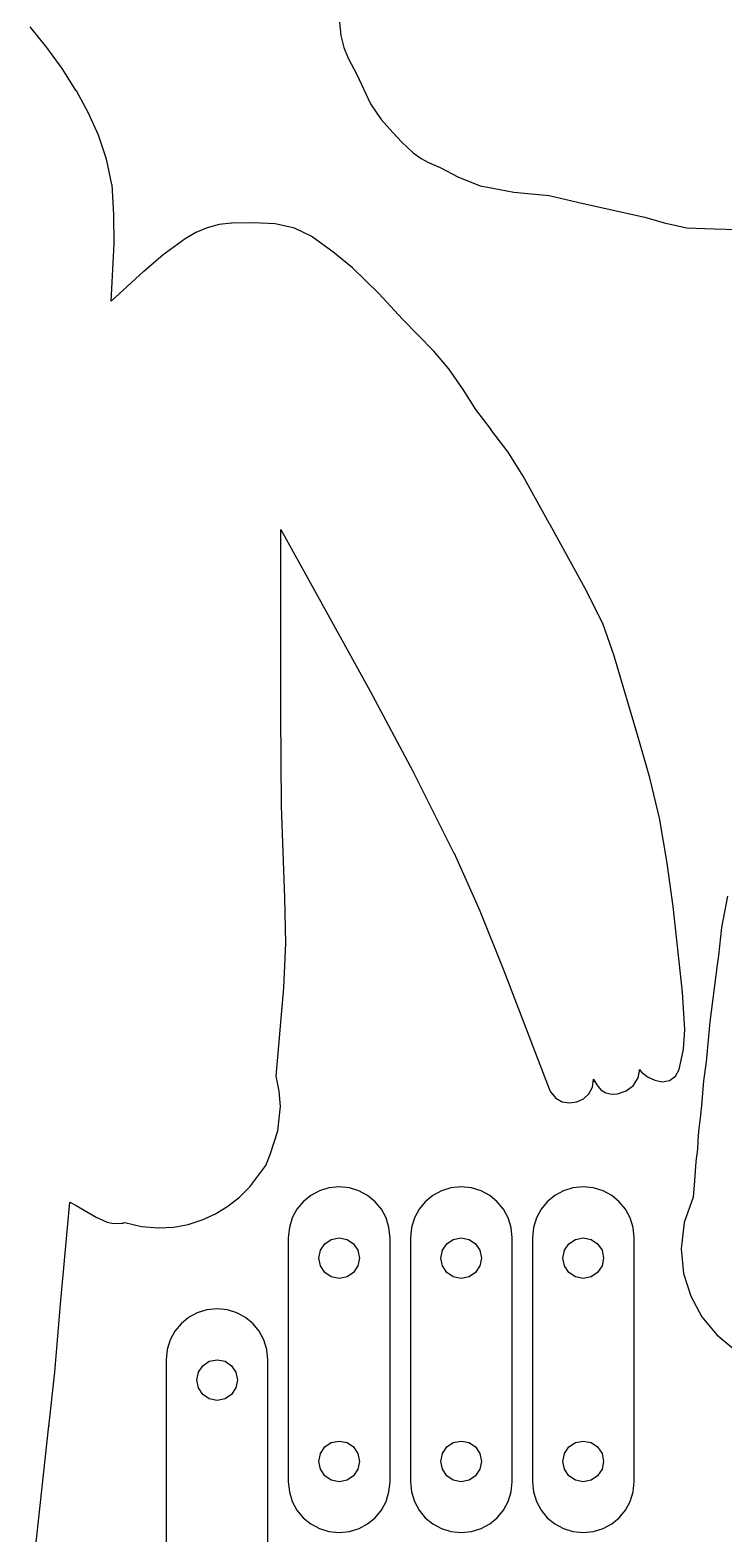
# Model space of a CAD drawing. Extents: x -2300 to 2026, y -6513 to 1502.
# Drawn here: x -2086.8 to -2018.6, y -3689.8 to -3541.9 of the extents above; entities that cross this region are included whole.
import ezdxf

# ---------------------------------------------------------------- set-up
doc = ezdxf.new("R2010")
doc.units = 0

msp = doc.modelspace()

# ---------------------------------------------------------------- linework, layer by layer
at = {"layer": 'Layer 1'}
for p, q in [((-2085.185931, -3543.584305), (-2086.82776, -3541.582882)), ((-2056.397591, -3541.120401), (-2056.290107, -3542.408811)), ((-2056.290107, -3542.408811), (-2055.991536, -3543.600337)), ((-2083.673087, -3545.680304), (-2085.185931, -3543.584305)), ((-2055.991536, -3543.600337), (-2055.559545, -3544.634584)), ((-2055.559545, -3544.634584), (-2054.689167, -3546.271081)), ((-2082.289836, -3547.859034), (-2083.673087, -3545.680304)), ((-2054.689167, -3546.271081), (-2053.360557, -3549.127721)), ((-2082.281581, -3547.87385), (-2082.289836, -3547.859034)), ((-2081.12697, -3549.990991), (-2082.281581, -3547.87385)), ((-2053.360557, -3549.127721), (-2052.296533, -3550.684285)), ((-2080.11008, -3552.226579), (-2081.12697, -3549.990991)), ((-2052.296533, -3550.684285), (-2051.149327, -3551.966371)), ((-2079.303671, -3554.583807), (-2080.11008, -3552.226579)), ((-2051.149327, -3551.966371), (-2050.273058, -3552.921963)), ((-2050.273058, -3552.921963), (-2049.170657, -3553.978681)), ((-2078.780501, -3557.06587), (-2079.303671, -3554.583807)), ((-2049.170657, -3553.978681), (-2048.384018, -3554.535562)), ((-2048.384018, -3554.535562), (-2047.650938, -3554.913612)), ((-2047.650938, -3554.913612), (-2046.507247, -3555.397691)), ((-2046.507247, -3555.397691), (-2044.757283, -3556.337249)), ((-2044.757283, -3556.337249), (-2042.583997, -3557.199181)), ((-2078.772246, -3557.127888), (-2078.780501, -3557.06587)), ((-2078.581635, -3560.036902), (-2078.772246, -3557.127888)), ((-2042.583997, -3557.199181), (-2041.326697, -3557.448735)), ((-2041.326697, -3557.448735), (-2039.258617, -3557.847514)), ((-2039.258617, -3557.847514), (-2035.783377, -3558.17729)), ((-2035.783377, -3558.17729), (-2032.434757, -3558.937383)), ((-2032.434757, -3558.937383), (-2026.395867, -3560.281043)), ((-2078.576503, -3562.907315), (-2078.581635, -3560.036902)), ((-2068.230691, -3561.027497), (-2069.403563, -3561.340498)), ((-2067.026204, -3560.870388), (-2068.230691, -3561.027497)), ((-2066.961095, -3560.868272), (-2067.026204, -3560.870388)), ((-2064.898573, -3560.837739), (-2066.961095, -3560.868272)), ((-2062.720025, -3560.961828), (-2064.898573, -3560.837739)), ((-2060.843464, -3561.370056), (-2062.720025, -3560.961828)), ((-2026.395867, -3560.281043), (-2024.500528, -3560.849525)), ((-2024.500528, -3560.849525), (-2022.250387, -3561.326883)), ((-2071.585614, -3562.423378), (-2073.733858, -3564.01413)), ((-2070.527607, -3561.806691), (-2071.585614, -3562.423378)), ((-2069.403563, -3561.340498), (-2070.527607, -3561.806691)), ((-2059.129555, -3562.207698), (-2060.843464, -3561.370056)), ((-2059.105785, -3562.224631), (-2059.129555, -3562.207698)), ((-2057.066596, -3563.698725), (-2059.105785, -3562.224631)), ((-2022.250387, -3561.326883), (-2019.574587, -3561.424673)), ((-2019.574587, -3561.424673), (-2017.237267, -3561.510398)), ((-2078.863199, -3568.541788), (-2078.576503, -3562.907315)), ((-2073.733858, -3564.01413), (-2075.640144, -3565.623128)), ((-2055.144265, -3565.288071), (-2057.066596, -3563.698725)), ((-2075.640144, -3565.623128), (-2075.665459, -3565.644718)), ((-2052.555688, -3567.792159), (-2055.144265, -3565.288071)), ((-2075.665459, -3565.644718), (-2078.863199, -3568.541788)), ((-2050.200915, -3570.314501), (-2052.555688, -3567.792159)), ((-2047.137849, -3573.467769), (-2050.200915, -3570.314501)), ((-2045.650486, -3575.218284), (-2047.137849, -3573.467769)), ((-2044.297915, -3577.161261), (-2045.650486, -3575.218284)), ((-2044.246756, -3577.250161), (-2044.297915, -3577.161261)), ((-2042.999471, -3579.219689), (-2044.246756, -3577.250161)), ((-2041.494996, -3581.188421), (-2042.999471, -3579.219689)), ((-2039.832999, -3583.423779), (-2041.513199, -3581.166196)), ((-2041.513199, -3581.166196), (-2041.494996, -3581.188421)), ((-2038.355688, -3585.759506), (-2039.832999, -3583.423779)), ((-2035.744559, -3590.469336), (-2038.355688, -3585.759506)), ((-2035.725932, -3590.502991), (-2035.744559, -3590.469336)), ((-2032.069322, -3597.199261), (-2035.725932, -3590.502991)), ((-2062.180425, -3609.211218), (-2062.174594, -3591.037143)), ((-2062.174594, -3591.037143), (-2053.415314, -3606.84633)), ((-2030.515581, -3600.279711), (-2032.098257, -3597.149096)), ((-2032.098257, -3597.149096), (-2032.069322, -3597.199261)), ((-2029.367677, -3603.551776), (-2030.515581, -3600.279711)), ((-2029.361539, -3603.575483), (-2029.367677, -3603.551776)), ((-2027.047246, -3611.455025), (-2029.361539, -3603.575483)), ((-2053.415314, -3606.84633), (-2049.187836, -3614.808154)), ((-2062.115521, -3618.243693), (-2062.180425, -3609.211218)), ((-2025.907772, -3615.466893), (-2027.047246, -3611.455025)), ((-2049.187836, -3614.808154), (-2045.151394, -3622.852243)), ((-2024.914799, -3619.562583), (-2025.907772, -3615.466893)), ((-2061.775667, -3627.264843), (-2062.115521, -3618.243693)), ((-2024.909719, -3619.589041), (-2024.914799, -3619.562583)), ((-2024.17589, -3623.848231), (-2024.909719, -3619.589041)), ((-2045.151394, -3622.852243), (-2045.149277, -3622.856476)), ((-2045.149277, -3622.856476), (-2042.623931, -3628.547818)), ((-2023.609946, -3628.102297), (-2024.17589, -3623.848231)), ((-2061.68971, -3631.711579), (-2061.775667, -3627.264843)), ((-2018.248655, -3627.09921), (-2018.848516, -3630.16202)), ((-2042.623931, -3628.547818), (-2040.26689, -3634.331119)), ((-2022.686079, -3636.547041), (-2023.609946, -3628.102297)), ((-2018.848516, -3630.16202), (-2019.132148, -3632.92151)), ((-2061.879342, -3636.119213), (-2061.68971, -3631.711579)), ((-2019.132148, -3632.92151), (-2019.285183, -3633.840352)), ((-2040.26689, -3634.331119), (-2035.808267, -3646.062276)), ((-2019.285183, -3633.840352), (-2020.007176, -3639.452892)), ((-2062.623156, -3644.810443), (-2061.879342, -3636.119213)), ((-2022.683539, -3636.561858), (-2022.686079, -3636.547041)), ((-2022.453328, -3640.221378), (-2022.683539, -3636.561858)), ((-2020.007176, -3639.452892), (-2020.35706, -3643.408722)), ((-2022.583851, -3642.159059), (-2022.453328, -3640.221378)), ((-2023.012722, -3644.135058), (-2022.583851, -3642.159059)), ((-2020.35706, -3643.408722), (-2020.627781, -3645.260802)), ((-2062.329247, -3646.284515), (-2062.623156, -3644.810443)), ((-2031.537445, -3645.898373), (-2031.417853, -3645.1083)), ((-2031.410022, -3645.123117), (-2031.418912, -3645.375211)), ((-2031.418912, -3645.375211), (-2031.393575, -3645.152115)), ((-2031.417853, -3645.1083), (-2031.410022, -3645.123117)), ((-2031.393575, -3645.152115), (-2031.097475, -3645.666252)), ((-2027.547308, -3645.738007), (-2027.028316, -3644.960135)), ((-2027.028316, -3644.960135), (-2026.910659, -3644.325137)), ((-2026.910659, -3644.325137), (-2026.919973, -3644.144374)), ((-2026.919973, -3644.144374), (-2026.699311, -3644.418693)), ((-2026.699311, -3644.418693), (-2026.065752, -3644.912721)), ((-2026.065752, -3644.912721), (-2025.415662, -3645.210958)), ((-2025.415662, -3645.210958), (-2024.67831, -3645.371222)), ((-2024.67831, -3645.371222), (-2023.970297, -3645.217678)), ((-2023.970297, -3645.217678), (-2023.384232, -3644.791799)), ((-2023.384232, -3644.791799), (-2023.012722, -3644.135058)), ((-2020.627781, -3645.260802), (-2020.824207, -3647.686492)), ((-2062.223171, -3647.782873), (-2062.329247, -3646.284515)), ((-2035.808267, -3646.062276), (-2035.677013, -3646.33723)), ((-2035.677013, -3646.33723), (-2035.150925, -3646.956425)), ((-2035.150925, -3646.956425), (-2034.503288, -3647.315858)), ((-2032.429823, -3647.03038), (-2031.894725, -3646.545559)), ((-2031.894725, -3646.545559), (-2031.537445, -3645.898373)), ((-2031.097475, -3645.666252), (-2030.719411, -3646.133531)), ((-2030.719411, -3646.133531), (-2030.205536, -3646.445395)), ((-2030.205536, -3646.445395), (-2029.628134, -3646.572209)), ((-2029.628134, -3646.572209), (-2029.072931, -3646.544402)), ((-2029.072931, -3646.544402), (-2028.235646, -3646.255742)), ((-2028.235646, -3646.255742), (-2027.730251, -3645.889983)), ((-2027.730251, -3645.889983), (-2027.547308, -3645.738007)), ((-2062.476065, -3650.194088), (-2062.223171, -3647.782873)), ((-2034.503288, -3647.315858), (-2033.793977, -3647.435009)), ((-2033.793977, -3647.435009), (-2033.082865, -3647.333356)), ((-2033.082865, -3647.333356), (-2032.429823, -3647.03038)), ((-2020.824207, -3647.686492), (-2020.907815, -3648.608932)), ((-2020.957133, -3648.913307), (-2021.103394, -3650.201087)), ((-2020.916282, -3648.64047), (-2020.957133, -3648.913307)), ((-2020.907815, -3648.608932), (-2020.916282, -3648.64047)), ((-2063.210191, -3652.504503), (-2062.476065, -3650.194088)), ((-2021.189331, -3651.235711), (-2021.220869, -3651.999402)), ((-2021.185097, -3651.169459), (-2021.189331, -3651.235711)), ((-2021.103394, -3650.201087), (-2021.185097, -3651.169459)), ((-2063.644132, -3653.601806), (-2063.210191, -3652.504503)), ((-2021.220869, -3651.999402), (-2021.385545, -3653.212252)), ((-2064.327451, -3654.522103), (-2063.644132, -3653.601806)), ((-2021.385545, -3653.212252), (-2021.519953, -3655.114492)), ((-2066.249814, -3656.708894), (-2065.227169, -3655.6799)), ((-2065.227169, -3655.6799), (-2064.327451, -3654.522103)), ((-2057.450143, -3655.801235), (-2058.389872, -3656.091734)), ((-2056.44, -3655.7), (-2057.450143, -3655.801235)), ((-2056.44019, -3655.70003), (-2056.44, -3655.7)), ((-2055.430048, -3655.801265), (-2056.44019, -3655.70003)), ((-2054.490321, -3656.091764), (-2055.430048, -3655.801265)), ((-2045.450143, -3655.801235), (-2046.389872, -3656.091734)), ((-2044.44, -3655.7), (-2045.450143, -3655.801235)), ((-2044.44019, -3655.70003), (-2044.44, -3655.7)), ((-2043.430048, -3655.801265), (-2044.44019, -3655.70003)), ((-2042.490321, -3656.091764), (-2043.430048, -3655.801265)), ((-2033.450149, -3655.801235), (-2034.389884, -3656.091734)), ((-2032.44, -3655.7), (-2033.450149, -3655.801235)), ((-2032.44019, -3655.70003), (-2032.44, -3655.7)), ((-2031.430048, -3655.801265), (-2032.44019, -3655.70003)), ((-2030.490321, -3656.091764), (-2031.430048, -3655.801265)), ((-2021.519953, -3655.114492), (-2021.650763, -3656.712782)), ((-2083.838861, -3667.226763), (-2082.918008, -3657.208563)), ((-2082.918008, -3657.208563), (-2082.282375, -3657.535799)), ((-2067.381348, -3657.601269), (-2066.249814, -3656.708894)), ((-2059.978851, -3657.161288), (-2060.588481, -3657.900725)), ((-2059.239378, -3656.551688), (-2059.978851, -3657.161288)), ((-2058.389872, -3656.091734), (-2059.239378, -3656.551688)), ((-2053.640818, -3656.551718), (-2054.490321, -3656.091764)), ((-2052.901349, -3657.161318), (-2053.640818, -3656.551718)), ((-2052.291723, -3657.900755), (-2052.901349, -3657.161318)), ((-2047.978851, -3657.161288), (-2048.588481, -3657.900725)), ((-2047.239378, -3656.551688), (-2047.978851, -3657.161288)), ((-2046.389872, -3656.091734), (-2047.239378, -3656.551688)), ((-2041.640818, -3656.551718), (-2042.490321, -3656.091764)), ((-2040.901349, -3657.161318), (-2041.640818, -3656.551718)), ((-2040.291723, -3657.900755), (-2040.901349, -3657.161318)), ((-2035.978869, -3657.161288), (-2036.5885, -3657.900725)), ((-2035.239394, -3656.551688), (-2035.978869, -3657.161288)), ((-2034.389884, -3656.091734), (-2035.239394, -3656.551688)), ((-2029.640818, -3656.551718), (-2030.490321, -3656.091764)), ((-2028.901349, -3657.161318), (-2029.640818, -3656.551718)), ((-2028.291723, -3657.900755), (-2028.901349, -3657.161318)), ((-2021.650763, -3656.712782), (-2022.520261, -3659.186598)), ((-2082.282375, -3657.535799), (-2080.327475, -3658.658689)), ((-2080.327475, -3658.658689), (-2079.254372, -3659.151077)), ((-2069.914937, -3658.944898), (-2068.607735, -3658.349209)), ((-2068.607735, -3658.349209), (-2067.381348, -3657.601269)), ((-2061.048457, -3658.75019), (-2061.33897, -3659.689875)), ((-2060.588481, -3657.900725), (-2061.048457, -3658.75019)), ((-2051.83175, -3658.75022), (-2052.291723, -3657.900755)), ((-2051.541239, -3659.689905), (-2051.83175, -3658.75022)), ((-2049.048457, -3658.75019), (-2049.33897, -3659.689875)), ((-2048.588481, -3657.900725), (-2049.048457, -3658.75019)), ((-2039.83175, -3658.75022), (-2040.291723, -3657.900755)), ((-2039.541239, -3659.689905), (-2039.83175, -3658.75022)), ((-2037.048477, -3658.75019), (-2037.33899, -3659.689875)), ((-2036.5885, -3657.900725), (-2037.048477, -3658.75019)), ((-2027.83175, -3658.75022), (-2028.291723, -3657.900755)), ((-2027.541239, -3659.689905), (-2027.83175, -3658.75022)), ((-2079.254372, -3659.151077), (-2078.612214, -3659.287635)), ((-2078.612214, -3659.287635), (-2077.835635, -3659.274214)), ((-2077.835635, -3659.274214), (-2077.697142, -3659.251354)), ((-2077.697142, -3659.251354), (-2077.520401, -3659.208598)), ((-2077.520401, -3659.208598), (-2075.876092, -3659.592322)), ((-2075.876092, -3659.592322), (-2074.195041, -3659.740303)), ((-2074.195041, -3659.740303), (-2074.181071, -3659.740303)), ((-2074.181071, -3659.740303), (-2072.715642, -3659.648261)), ((-2072.715642, -3659.648261), (-2071.288919, -3659.380521)), ((-2071.288919, -3659.380521), (-2069.914937, -3658.944898)), ((-2061.33897, -3659.689875), (-2061.44021, -3660.69997)), ((-2051.44, -3660.7), (-2051.541239, -3659.689905)), ((-2049.33897, -3659.689875), (-2049.44021, -3660.69997)), ((-2039.44, -3660.7), (-2039.541239, -3659.689905)), ((-2037.33899, -3659.689875), (-2037.44023, -3660.69997)), ((-2027.44, -3660.7), (-2027.541239, -3659.689905)), ((-2022.520261, -3659.186598), (-2022.828893, -3661.791072)), ((-2061.44021, -3660.69997), (-2061.44, -3684.7)), ((-2058.282739, -3661.921488), (-2057.85418, -3661.285809)), ((-2057.85418, -3661.285809), (-2057.218501, -3660.857218)), ((-2057.218501, -3660.857218), (-2056.44, -3660.69997)), ((-2056.44, -3660.69997), (-2055.661412, -3660.857099)), ((-2056.44, -3660.69997), (-2056.44, -3660.69997)), ((-2055.661412, -3660.857099), (-2055.025703, -3661.28565)), ((-2055.025703, -3661.28565), (-2054.597177, -3661.921368)), ((-2051.4396, -3684.7), (-2051.44, -3660.7)), ((-2049.44021, -3660.69997), (-2049.44, -3684.7)), ((-2046.282736, -3661.921488), (-2045.854171, -3661.285809)), ((-2045.854171, -3661.285809), (-2045.218492, -3660.857218)), ((-2045.218492, -3660.857218), (-2044.44, -3660.69997)), ((-2044.44, -3660.69997), (-2043.661412, -3660.857099)), ((-2044.44, -3660.69997), (-2044.44, -3660.69997)), ((-2043.661412, -3660.857099), (-2043.025703, -3661.28565)), ((-2043.025703, -3661.28565), (-2042.597177, -3661.921368)), ((-2039.4396, -3684.7), (-2039.44, -3660.7)), ((-2037.44023, -3660.69997), (-2037.44, -3684.7)), ((-2034.282739, -3661.921488), (-2033.85418, -3661.285809)), ((-2033.85418, -3661.285809), (-2033.218501, -3660.857218)), ((-2033.218501, -3660.857218), (-2032.44, -3660.69997)), ((-2032.44, -3660.69997), (-2031.661412, -3660.857099)), ((-2032.44, -3660.69997), (-2032.44, -3660.69997)), ((-2031.661412, -3660.857099), (-2031.025703, -3661.28565)), ((-2031.025703, -3661.28565), (-2030.597177, -3661.921368)), ((-2027.43958, -3684.7), (-2027.44, -3660.7)), ((-2022.828893, -3661.791072), (-2022.82, -3661.8)), ((-2022.82, -3661.8), (-2022.576162, -3664.204373)), ((-2058.43988, -3662.7), (-2058.282739, -3661.921488)), ((-2058.282615, -3663.478364), (-2058.43988, -3662.7)), ((-2054.44014, -3662.7), (-2054.597353, -3663.478542)), ((-2054.597177, -3661.921368), (-2054.44014, -3662.7)), ((-2046.43988, -3662.7), (-2046.282736, -3661.921488)), ((-2046.282615, -3663.478364), (-2046.43988, -3662.7)), ((-2042.44014, -3662.7), (-2042.597353, -3663.478542)), ((-2042.597177, -3661.921368), (-2042.44014, -3662.7)), ((-2034.43988, -3662.7), (-2034.282739, -3661.921488)), ((-2034.282615, -3663.478364), (-2034.43988, -3662.7)), ((-2030.44014, -3662.7), (-2030.597353, -3663.478542)), ((-2030.597177, -3661.921368), (-2030.44014, -3662.7)), ((-2057.853993, -3664.114112), (-2058.282615, -3663.478364)), ((-2057.218344, -3664.542812), (-2057.853993, -3664.114112)), ((-2056.44, -3664.70003), (-2057.218344, -3664.542812)), ((-2055.661559, -3664.542871), (-2056.44, -3664.70003)), ((-2055.025917, -3664.11427), (-2055.661559, -3664.542871)), ((-2054.597353, -3663.478542), (-2055.025917, -3664.11427)), ((-2045.853993, -3664.114112), (-2046.282615, -3663.478364)), ((-2045.218344, -3664.542812), (-2045.853993, -3664.114112)), ((-2044.44, -3664.70003), (-2045.218344, -3664.542812)), ((-2043.661559, -3664.542871), (-2044.44, -3664.70003)), ((-2043.025917, -3664.11427), (-2043.661559, -3664.542871)), ((-2042.597353, -3663.478542), (-2043.025917, -3664.11427)), ((-2033.853993, -3664.114112), (-2034.282615, -3663.478364)), ((-2033.218344, -3664.542812), (-2033.853993, -3664.114112)), ((-2032.44, -3664.70003), (-2033.218344, -3664.542812)), ((-2031.661559, -3664.542871), (-2032.44, -3664.70003)), ((-2031.025917, -3664.11427), (-2031.661559, -3664.542871)), ((-2030.597353, -3663.478542), (-2031.025917, -3664.11427)), ((-2022.576162, -3664.204373), (-2021.8772, -3666.446562)), ((-2084.379324, -3673.93566), (-2083.838861, -3667.226763)), ((-2068.44, -3667.7), (-2069.450149, -3667.801235)), ((-2068.44019, -3667.70003), (-2068.44, -3667.7)), ((-2067.430048, -3667.801265), (-2068.44019, -3667.70003)), ((-2021.8772, -3666.446562), (-2020.771937, -3668.47775)), ((-2071.978859, -3669.161288), (-2072.588486, -3669.900725)), ((-2071.239387, -3668.551688), (-2071.978859, -3669.161288)), ((-2070.389881, -3668.091734), (-2071.239387, -3668.551688)), ((-2069.450149, -3667.801235), (-2070.389881, -3668.091734)), ((-2066.490321, -3668.091764), (-2067.430048, -3667.801265)), ((-2065.640818, -3668.551718), (-2066.490321, -3668.091764)), ((-2064.901349, -3669.161318), (-2065.640818, -3668.551718)), ((-2064.291723, -3669.900755), (-2064.901349, -3669.161318)), ((-2020.771937, -3668.47775), (-2019.309199, -3670.249116)), ((-2072.588486, -3669.900725), (-2073.04846, -3670.75019)), ((-2063.83175, -3670.75022), (-2064.291723, -3669.900755)), ((-2019.309199, -3670.249116), (-2017.537811, -3671.711843)), ((-2073.338971, -3671.689875), (-2073.44021, -3672.69997)), ((-2073.04846, -3670.75019), (-2073.338971, -3671.689875)), ((-2063.541239, -3671.689905), (-2063.83175, -3670.75022)), ((-2063.44, -3672.7), (-2063.541239, -3671.689905)), ((-2073.44021, -3672.69997), (-2073.44, -3696.7)), ((-2070.282739, -3673.921488), (-2069.85418, -3673.285809)), ((-2069.85418, -3673.285809), (-2069.218501, -3672.857218)), ((-2069.218501, -3672.857218), (-2068.44, -3672.69997)), ((-2068.44, -3672.69997), (-2067.661412, -3672.857099)), ((-2068.44, -3672.69997), (-2068.44, -3672.69997)), ((-2067.661412, -3672.857099), (-2067.025703, -3673.28565)), ((-2067.025703, -3673.28565), (-2066.597177, -3673.921368)), ((-2063.4396, -3696.7), (-2063.44, -3672.7)), ((-2084.990221, -3679.273563), (-2084.379324, -3673.93566)), ((-2070.43988, -3674.7), (-2070.282739, -3673.921488)), ((-2070.282615, -3675.478364), (-2070.43988, -3674.7)), ((-2066.44014, -3674.7), (-2066.597356, -3675.478542)), ((-2066.597177, -3673.921368), (-2066.44014, -3674.7)), ((-2069.853993, -3676.114112), (-2070.282615, -3675.478364)), ((-2069.218344, -3676.542812), (-2069.853993, -3676.114112)), ((-2068.44, -3676.70003), (-2069.218344, -3676.542812)), ((-2067.661567, -3676.542871), (-2068.44, -3676.70003)), ((-2067.025925, -3676.11427), (-2067.661567, -3676.542871)), ((-2066.597356, -3675.478542), (-2067.025925, -3676.11427)), ((-2086.730905, -3695.339074), (-2084.980484, -3679.206889)), ((-2084.980484, -3679.206889), (-2084.990221, -3679.273563)), ((-2057.85418, -3681.285682), (-2057.218501, -3680.857114)), ((-2057.218501, -3680.857114), (-2056.44, -3680.69987)), ((-2056.44, -3680.69987), (-2055.661412, -3680.856966)), ((-2056.44, -3680.69987), (-2056.44, -3680.69987)), ((-2055.661412, -3680.856966), (-2055.025703, -3681.285444)), ((-2045.854171, -3681.285682), (-2045.218492, -3680.857114)), ((-2045.218492, -3680.857114), (-2044.44, -3680.69987)), ((-2044.44, -3680.69987), (-2043.661412, -3680.856966)), ((-2044.44, -3680.69987), (-2044.44, -3680.69987)), ((-2043.661412, -3680.856966), (-2043.025703, -3681.285444)), ((-2033.85418, -3681.285682), (-2033.218501, -3680.857114)), ((-2033.218501, -3680.857114), (-2032.44, -3680.69987)), ((-2032.44, -3680.69987), (-2031.661412, -3680.856966)), ((-2032.44, -3680.69987), (-2032.44, -3680.69987)), ((-2031.661412, -3680.856966), (-2031.025703, -3681.285444)), ((-2058.43988, -3682.69969), (-2058.282739, -3681.921299)), ((-2058.282739, -3681.921299), (-2057.85418, -3681.285682)), ((-2055.025703, -3681.285444), (-2054.597177, -3681.92109)), ((-2054.597177, -3681.92109), (-2054.44014, -3682.69969)), ((-2046.43988, -3682.69969), (-2046.282736, -3681.921299)), ((-2046.282736, -3681.921299), (-2045.854171, -3681.285682)), ((-2043.025703, -3681.285444), (-2042.597177, -3681.92109)), ((-2042.597177, -3681.92109), (-2042.44014, -3682.69969)), ((-2034.43988, -3682.69969), (-2034.282739, -3681.921299)), ((-2034.282739, -3681.921299), (-2033.85418, -3681.285682)), ((-2031.025703, -3681.285444), (-2030.597177, -3681.92109)), ((-2030.597177, -3681.92109), (-2030.44014, -3682.69969)), ((-2058.282615, -3683.478143), (-2058.43988, -3682.69969)), ((-2057.853993, -3684.113882), (-2058.282615, -3683.478143)), ((-2054.597353, -3683.478232), (-2055.025917, -3684.11396)), ((-2054.44014, -3682.69969), (-2054.597353, -3683.478232)), ((-2046.282615, -3683.478143), (-2046.43988, -3682.69969)), ((-2045.853993, -3684.113882), (-2046.282615, -3683.478143)), ((-2042.597353, -3683.478232), (-2043.025917, -3684.11396)), ((-2042.44014, -3682.69969), (-2042.597353, -3683.478232)), ((-2034.282615, -3683.478143), (-2034.43988, -3682.69969)), ((-2033.853993, -3684.113882), (-2034.282615, -3683.478143)), ((-2030.597353, -3683.478232), (-2031.025917, -3684.11396)), ((-2030.44014, -3682.69969), (-2030.597353, -3683.478232)), ((-2061.44, -3684.7), (-2061.33876, -3685.710165)), ((-2057.218344, -3684.542532), (-2057.853993, -3684.113882)), ((-2056.44, -3684.69972), (-2057.218344, -3684.542532)), ((-2055.661559, -3684.542561), (-2056.44, -3684.69972)), ((-2055.025917, -3684.11396), (-2055.661559, -3684.542561)), ((-2051.540839, -3685.710168), (-2051.4396, -3684.7)), ((-2049.44, -3684.7), (-2049.33876, -3685.710165)), ((-2045.218344, -3684.542532), (-2045.853993, -3684.113882)), ((-2044.44, -3684.69972), (-2045.218344, -3684.542532)), ((-2043.661559, -3684.542561), (-2044.44, -3684.69972)), ((-2043.025917, -3684.11396), (-2043.661559, -3684.542561)), ((-2039.540839, -3685.710168), (-2039.4396, -3684.7)), ((-2037.44, -3684.7), (-2037.33876, -3685.710165)), ((-2033.218344, -3684.542532), (-2033.853993, -3684.113882)), ((-2032.44, -3684.69972), (-2033.218344, -3684.542532)), ((-2031.661559, -3684.542561), (-2032.44, -3684.69972)), ((-2031.025917, -3684.11396), (-2031.661559, -3684.542561)), ((-2027.540819, -3685.710168), (-2027.43958, -3684.7)), ((-2061.33876, -3685.710165), (-2061.048247, -3686.649903)), ((-2061.048247, -3686.649903), (-2060.588271, -3687.499407)), ((-2052.291323, -3687.499412), (-2051.83135, -3686.649907)), ((-2051.83135, -3686.649907), (-2051.540839, -3685.710168)), ((-2049.33876, -3685.710165), (-2049.048247, -3686.649903)), ((-2049.048247, -3686.649903), (-2048.588271, -3687.499407)), ((-2040.291323, -3687.499412), (-2039.83135, -3686.649907)), ((-2039.83135, -3686.649907), (-2039.540839, -3685.710168)), ((-2037.33876, -3685.710165), (-2037.048247, -3686.649903)), ((-2037.048247, -3686.649903), (-2036.58827, -3687.499407)), ((-2028.291303, -3687.499412), (-2027.83133, -3686.649907)), ((-2027.83133, -3686.649907), (-2027.540819, -3685.710168)), ((-2060.588271, -3687.499407), (-2059.978641, -3688.238871)), ((-2059.978641, -3688.238871), (-2059.239168, -3688.848488)), ((-2053.640418, -3688.848491), (-2052.900949, -3688.238875)), ((-2052.900949, -3688.238875), (-2052.291323, -3687.499412)), ((-2048.588271, -3687.499407), (-2047.978641, -3688.238871)), ((-2047.978641, -3688.238871), (-2047.239168, -3688.848488)), ((-2041.640418, -3688.848491), (-2040.900949, -3688.238875)), ((-2040.900949, -3688.238875), (-2040.291323, -3687.499412)), ((-2036.58827, -3687.499407), (-2035.978639, -3688.238871)), ((-2035.978639, -3688.238871), (-2035.239164, -3688.848488)), ((-2029.640398, -3688.848491), (-2028.900929, -3688.238875)), ((-2028.900929, -3688.238875), (-2028.291303, -3687.499412)), ((-2059.239168, -3688.848488), (-2058.389662, -3689.308451)), ((-2058.389662, -3689.308451), (-2057.449933, -3689.598954)), ((-2057.449933, -3689.598954), (-2056.43979, -3689.70019)), ((-2056.43979, -3689.70019), (-2055.429648, -3689.598955)), ((-2055.429648, -3689.598955), (-2054.489921, -3689.308453)), ((-2054.489921, -3689.308453), (-2053.640418, -3688.848491)), ((-2047.239168, -3688.848488), (-2046.389662, -3689.308451)), ((-2046.389662, -3689.308451), (-2045.449933, -3689.598954)), ((-2045.449933, -3689.598954), (-2044.43979, -3689.70019)), ((-2044.43979, -3689.70019), (-2043.429648, -3689.598955)), ((-2043.429648, -3689.598955), (-2042.489921, -3689.308453)), ((-2042.489921, -3689.308453), (-2041.640418, -3688.848491)), ((-2035.239164, -3688.848488), (-2034.389654, -3689.308451)), ((-2034.389654, -3689.308451), (-2033.449919, -3689.598954)), ((-2033.449919, -3689.598954), (-2032.43977, -3689.70019)), ((-2032.43977, -3689.70019), (-2031.429628, -3689.598955)), ((-2031.429628, -3689.598955), (-2030.489901, -3689.308453)), ((-2030.489901, -3689.308453), (-2029.640398, -3688.848491))]:
    msp.add_line(p, q, dxfattribs=at)

doc.saveas('drawing.dxf')
